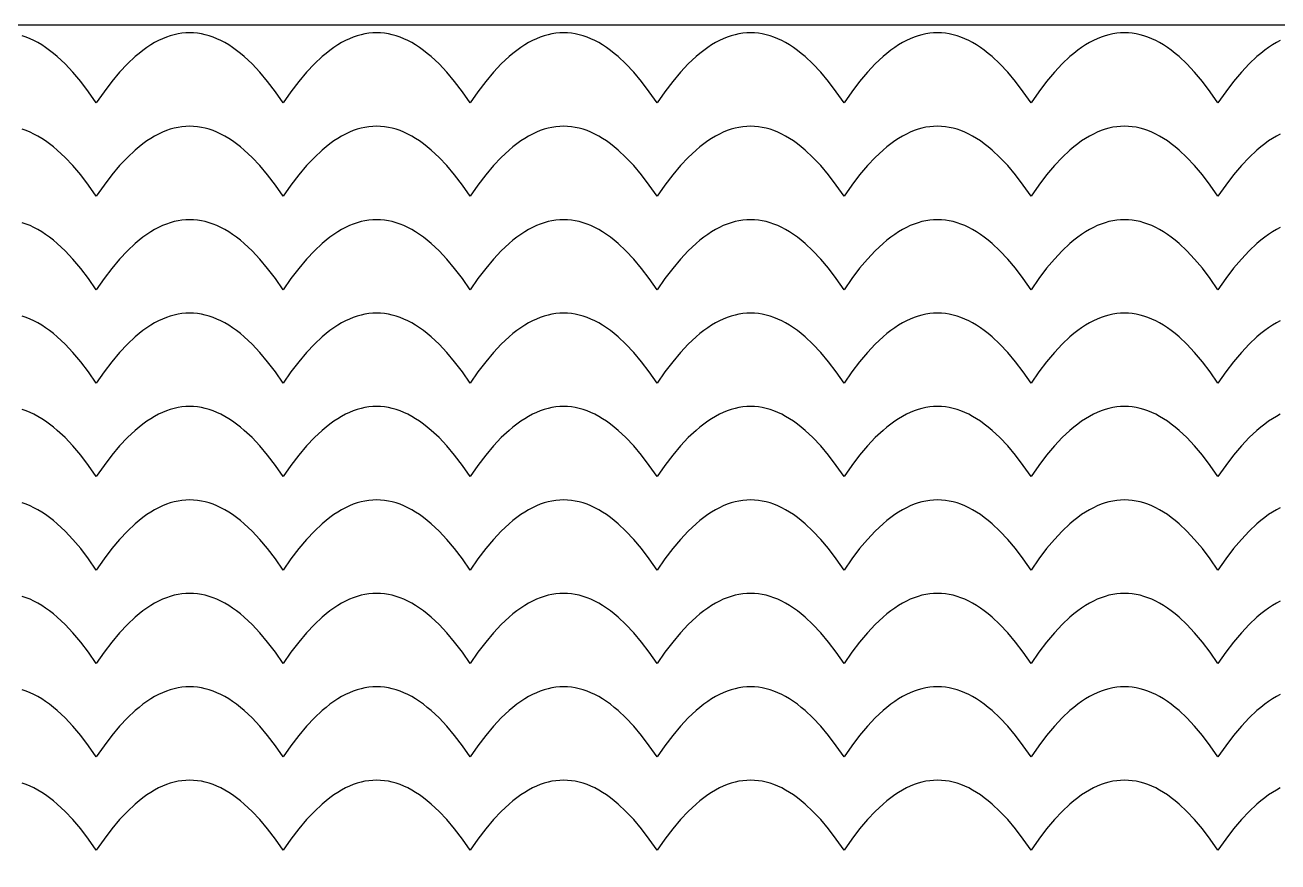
# Model space of a CAD drawing. Extents: x -831 to 1547, y -1426 to -385.
# Drawn here: x 124.4 to 184.7, y -703.8 to -663.5 of the extents above; entities that cross this region are included whole.
import ezdxf

# ---------------------------------------------------------------- set-up
doc = ezdxf.new("R2010")
doc.units = 0
doc.layers.add('CUT', color=18, linetype='CONTINUOUS')
doc.layers.add('ENGRAVE', color=1, linetype='CONTINUOUS')

msp = doc.modelspace()

# ---------------------------------------------------------------- linework, layer by layer
at = {"layer": 'CUT'}
msp.add_lwpolyline([(1.841, -695.709), (-1.159, -695.709), (-1.159, -707.709), (1.842, -707.709), (1.841, -739.959), (253.842, -739.959), (253.842, -663.459), (1.842, -663.459)], close=True, dxfattribs=at)
at = {"layer": 'ENGRAVE'}
for points in [[(184.842, -664.209), (184.654, -664.308), (184.467, -664.42), (184.279, -664.543), (184.092, -664.677), (183.904, -664.824), (183.717, -664.982), (183.342, -665.334), (182.967, -665.732), (182.592, -666.177), (182.217, -666.67), (181.842, -667.209), (181.467, -666.67), (181.092, -666.177), (180.717, -665.732), (180.342, -665.334), (179.967, -664.982), (179.779, -664.824), (179.592, -664.677), (179.404, -664.543), (179.217, -664.42), (179.029, -664.308), (178.842, -664.209), (178.654, -664.121), (178.467, -664.045), (178.279, -663.98), (178.092, -663.927), (177.904, -663.886), (177.717, -663.857), (177.529, -663.84), (177.342, -663.834), (177.154, -663.84), (176.967, -663.857), (176.779, -663.886), (176.592, -663.927), (176.404, -663.98), (176.217, -664.045), (176.029, -664.121), (175.842, -664.209), (175.654, -664.308), (175.467, -664.42), (175.279, -664.543), (175.092, -664.677), (174.904, -664.824), (174.717, -664.982), (174.342, -665.334), (173.967, -665.732), (173.592, -666.177), (173.217, -666.67), (172.842, -667.209), (172.467, -666.67), (172.092, -666.177), (171.717, -665.732), (171.342, -665.334), (170.967, -664.982), (170.779, -664.824), (170.592, -664.677), (170.404, -664.543), (170.217, -664.42), (170.029, -664.308), (169.842, -664.209), (169.654, -664.121), (169.467, -664.045), (169.279, -663.98), (169.092, -663.927), (168.904, -663.887), (168.717, -663.857), (168.529, -663.84), (168.342, -663.834), (168.154, -663.84), (167.967, -663.857), (167.779, -663.886), (167.592, -663.927), (167.404, -663.98), (167.217, -664.045), (167.029, -664.121), (166.842, -664.209), (166.654, -664.308), (166.467, -664.42), (166.279, -664.543), (166.092, -664.677), (165.904, -664.824), (165.717, -664.982), (165.342, -665.334), (164.967, -665.732), (164.592, -666.177), (164.217, -666.67), (163.842, -667.209), (163.467, -666.67), (163.092, -666.178), (162.717, -665.732), (162.342, -665.334), (161.967, -664.982), (161.779, -664.824), (161.592, -664.678), (161.404, -664.543), (161.217, -664.42), (161.029, -664.308), (160.842, -664.209), (160.654, -664.121), (160.467, -664.045), (160.279, -663.98), (160.092, -663.927), (159.904, -663.887), (159.717, -663.857), (159.529, -663.84), (159.342, -663.834), (159.154, -663.84), (158.967, -663.857), (158.779, -663.887), (158.592, -663.927), (158.404, -663.98), (158.217, -664.045), (158.029, -664.121), (157.842, -664.209), (157.654, -664.308), (157.467, -664.42), (157.279, -664.543), (157.092, -664.678), (156.904, -664.824), (156.717, -664.982), (156.342, -665.334), (155.967, -665.732), (155.592, -666.178), (155.217, -666.67), (154.842, -667.209), (154.467, -666.67), (154.092, -666.178), (153.717, -665.732), (153.342, -665.334), (152.967, -664.982), (152.779, -664.824), (152.592, -664.678), (152.404, -664.543), (152.217, -664.42), (152.029, -664.308), (151.842, -664.209), (151.654, -664.121), (151.467, -664.045), (151.279, -663.98), (151.092, -663.928), (150.904, -663.887), (150.717, -663.857), (150.529, -663.84), (150.342, -663.834), (150.154, -663.84), (149.967, -663.857), (149.779, -663.887), (149.592, -663.928), (149.404, -663.98), (149.217, -664.045), (149.029, -664.121), (148.842, -664.209), (148.654, -664.308), (148.467, -664.42), (148.279, -664.543), (148.092, -664.678), (147.904, -664.824), (147.717, -664.982), (147.342, -665.334), (146.967, -665.732), (146.592, -666.178), (146.217, -666.67), (145.842, -667.209), (145.467, -666.67), (145.092, -666.178), (144.717, -665.732), (144.342, -665.334), (143.967, -664.982), (143.779, -664.824), (143.592, -664.678), (143.404, -664.543), (143.217, -664.42), (143.029, -664.308), (142.842, -664.209), (142.654, -664.121), (142.467, -664.045), (142.279, -663.98), (142.092, -663.928), (141.904, -663.887), (141.717, -663.857), (141.529, -663.84), (141.342, -663.834), (141.154, -663.84), (140.967, -663.857), (140.779, -663.887), (140.592, -663.928), (140.404, -663.98), (140.217, -664.045), (140.029, -664.121), (139.842, -664.209), (139.654, -664.308), (139.467, -664.42), (139.279, -664.543), (139.092, -664.678), (138.904, -664.824), (138.717, -664.982), (138.342, -665.334), (137.967, -665.732), (137.592, -666.178), (137.217, -666.67), (136.842, -667.209), (136.467, -666.67), (136.092, -666.178), (135.717, -665.732), (135.342, -665.334), (134.967, -664.982), (134.779, -664.824), (134.592, -664.678), (134.404, -664.543), (134.217, -664.42), (134.029, -664.308), (133.842, -664.209), (133.654, -664.121), (133.467, -664.045), (133.279, -663.98), (133.092, -663.928), (132.904, -663.887), (132.717, -663.857), (132.529, -663.84), (132.342, -663.834), (132.154, -663.84), (131.967, -663.857), (131.779, -663.887), (131.592, -663.928), (131.404, -663.98), (131.217, -664.045), (131.029, -664.121), (130.842, -664.209), (130.654, -664.308), (130.467, -664.42), (130.279, -664.543), (130.092, -664.678), (129.904, -664.824), (129.717, -664.982), (129.342, -665.334), (128.967, -665.732), (128.592, -666.178), (128.217, -666.67), (127.842, -667.209), (127.467, -666.67), (127.092, -666.178), (126.717, -665.732), (126.342, -665.334), (125.967, -664.982), (125.779, -664.824), (125.592, -664.678), (125.404, -664.543), (125.217, -664.42), (125.029, -664.308), (124.842, -664.209), (124.654, -664.121), (124.467, -664.045), (124.279, -663.98)], [(184.842, -668.709), (184.654, -668.808), (184.467, -668.92), (184.279, -669.043), (184.092, -669.177), (183.904, -669.324), (183.717, -669.482), (183.342, -669.834), (182.967, -670.232), (182.592, -670.677), (182.217, -671.17), (181.842, -671.709), (181.467, -671.17), (181.092, -670.677), (180.717, -670.232), (180.342, -669.834), (179.967, -669.482), (179.779, -669.324), (179.592, -669.177), (179.404, -669.043), (179.217, -668.92), (179.029, -668.808), (178.842, -668.709), (178.654, -668.621), (178.467, -668.545), (178.279, -668.48), (178.092, -668.427), (177.904, -668.386), (177.717, -668.357), (177.529, -668.34), (177.342, -668.334), (177.154, -668.34), (176.967, -668.357), (176.779, -668.386), (176.592, -668.427), (176.404, -668.48), (176.217, -668.545), (176.029, -668.621), (175.842, -668.709), (175.654, -668.808), (175.467, -668.92), (175.279, -669.043), (175.092, -669.177), (174.904, -669.324), (174.717, -669.482), (174.342, -669.834), (173.967, -670.232), (173.592, -670.677), (173.217, -671.17), (172.842, -671.709), (172.467, -671.17), (172.092, -670.677), (171.717, -670.232), (171.342, -669.834), (170.967, -669.482), (170.779, -669.324), (170.592, -669.177), (170.404, -669.043), (170.217, -668.92), (170.029, -668.808), (169.842, -668.709), (169.654, -668.621), (169.467, -668.545), (169.279, -668.48), (169.092, -668.427), (168.904, -668.387), (168.717, -668.357), (168.529, -668.34), (168.342, -668.334), (168.154, -668.34), (167.967, -668.357), (167.779, -668.386), (167.592, -668.427), (167.404, -668.48), (167.217, -668.545), (167.029, -668.621), (166.842, -668.709), (166.654, -668.808), (166.467, -668.92), (166.279, -669.043), (166.092, -669.177), (165.904, -669.324), (165.717, -669.482), (165.342, -669.834), (164.967, -670.232), (164.592, -670.677), (164.217, -671.17), (163.842, -671.709), (163.467, -671.17), (163.092, -670.677), (162.717, -670.232), (162.342, -669.834), (161.967, -669.482), (161.779, -669.324), (161.592, -669.178), (161.404, -669.043), (161.217, -668.92), (161.029, -668.808), (160.842, -668.709), (160.654, -668.621), (160.467, -668.545), (160.279, -668.48), (160.092, -668.427), (159.904, -668.387), (159.717, -668.357), (159.529, -668.34), (159.342, -668.334), (159.154, -668.34), (158.967, -668.357), (158.779, -668.387), (158.592, -668.427), (158.404, -668.48), (158.217, -668.545), (158.029, -668.621), (157.842, -668.709), (157.654, -668.808), (157.467, -668.92), (157.279, -669.043), (157.092, -669.178), (156.904, -669.324), (156.717, -669.482), (156.342, -669.834), (155.967, -670.232), (155.592, -670.678), (155.217, -671.17), (154.842, -671.709), (154.467, -671.17), (154.092, -670.678), (153.717, -670.232), (153.342, -669.834), (152.967, -669.482), (152.779, -669.324), (152.592, -669.178), (152.404, -669.043), (152.217, -668.92), (152.029, -668.808), (151.842, -668.709), (151.654, -668.621), (151.467, -668.545), (151.279, -668.48), (151.092, -668.428), (150.904, -668.387), (150.717, -668.357), (150.529, -668.34), (150.342, -668.334), (150.154, -668.34), (149.967, -668.357), (149.779, -668.387), (149.592, -668.428), (149.404, -668.48), (149.217, -668.545), (149.029, -668.621), (148.842, -668.709), (148.654, -668.808), (148.467, -668.92), (148.279, -669.043), (148.092, -669.178), (147.904, -669.324), (147.717, -669.482), (147.342, -669.834), (146.967, -670.232), (146.592, -670.678), (146.217, -671.17), (145.842, -671.709), (145.467, -671.17), (145.092, -670.678), (144.717, -670.232), (144.342, -669.834), (143.967, -669.482), (143.779, -669.324), (143.592, -669.178), (143.404, -669.043), (143.217, -668.92), (143.029, -668.808), (142.842, -668.709), (142.654, -668.621), (142.467, -668.545), (142.279, -668.48), (142.092, -668.428), (141.904, -668.387), (141.717, -668.357), (141.529, -668.34), (141.342, -668.334), (141.154, -668.34), (140.967, -668.357), (140.779, -668.387), (140.592, -668.428), (140.404, -668.48), (140.217, -668.545), (140.029, -668.621), (139.842, -668.709), (139.654, -668.808), (139.467, -668.92), (139.279, -669.043), (139.092, -669.178), (138.904, -669.324), (138.717, -669.482), (138.342, -669.834), (137.967, -670.232), (137.592, -670.678), (137.217, -671.17), (136.842, -671.709), (136.467, -671.17), (136.092, -670.678), (135.717, -670.232), (135.342, -669.834), (134.967, -669.482), (134.779, -669.324), (134.592, -669.178), (134.404, -669.043), (134.217, -668.92), (134.029, -668.808), (133.842, -668.709), (133.654, -668.621), (133.467, -668.545), (133.279, -668.48), (133.092, -668.428), (132.904, -668.387), (132.717, -668.357), (132.529, -668.34), (132.342, -668.334), (132.154, -668.34), (131.967, -668.357), (131.779, -668.387), (131.592, -668.428), (131.404, -668.48), (131.217, -668.545), (131.029, -668.621), (130.842, -668.709), (130.654, -668.808), (130.467, -668.92), (130.279, -669.043), (130.092, -669.178), (129.904, -669.324), (129.717, -669.482), (129.342, -669.834), (128.967, -670.232), (128.592, -670.678), (128.217, -671.17), (127.842, -671.709), (127.467, -671.17), (127.092, -670.678), (126.717, -670.232), (126.342, -669.834), (125.967, -669.482), (125.779, -669.324), (125.592, -669.178), (125.404, -669.043), (125.217, -668.92), (125.029, -668.808), (124.842, -668.709), (124.654, -668.621), (124.467, -668.545), (124.279, -668.48)], [(184.842, -673.209), (184.654, -673.308), (184.467, -673.42), (184.279, -673.543), (184.092, -673.677), (183.904, -673.824), (183.717, -673.982), (183.342, -674.334), (182.967, -674.732), (182.592, -675.177), (182.217, -675.67), (181.842, -676.209), (181.467, -675.67), (181.092, -675.177), (180.717, -674.732), (180.342, -674.334), (179.967, -673.982), (179.779, -673.824), (179.592, -673.677), (179.404, -673.543), (179.217, -673.42), (179.029, -673.308), (178.842, -673.209), (178.654, -673.121), (178.467, -673.045), (178.279, -672.98), (178.092, -672.927), (177.904, -672.886), (177.717, -672.857), (177.529, -672.84), (177.342, -672.834), (177.154, -672.84), (176.967, -672.857), (176.779, -672.886), (176.592, -672.927), (176.404, -672.98), (176.217, -673.045), (176.029, -673.121), (175.842, -673.209), (175.654, -673.308), (175.467, -673.42), (175.279, -673.543), (175.092, -673.677), (174.904, -673.824), (174.717, -673.982), (174.342, -674.334), (173.967, -674.732), (173.592, -675.177), (173.217, -675.67), (172.842, -676.209), (172.467, -675.67), (172.092, -675.177), (171.717, -674.732), (171.342, -674.334), (170.967, -673.982), (170.779, -673.824), (170.592, -673.677), (170.404, -673.543), (170.217, -673.42), (170.029, -673.308), (169.842, -673.209), (169.654, -673.121), (169.467, -673.045), (169.279, -672.98), (169.092, -672.927), (168.904, -672.887), (168.717, -672.857), (168.529, -672.84), (168.342, -672.834), (168.154, -672.84), (167.967, -672.857), (167.779, -672.886), (167.592, -672.927), (167.404, -672.98), (167.217, -673.045), (167.029, -673.121), (166.842, -673.209), (166.654, -673.308), (166.467, -673.42), (166.279, -673.543), (166.092, -673.677), (165.904, -673.824), (165.717, -673.982), (165.342, -674.334), (164.967, -674.732), (164.592, -675.177), (164.217, -675.67), (163.842, -676.209), (163.467, -675.67), (163.092, -675.177), (162.717, -674.732), (162.342, -674.334), (161.967, -673.982), (161.779, -673.824), (161.592, -673.678), (161.404, -673.543), (161.217, -673.42), (161.029, -673.308), (160.842, -673.209), (160.654, -673.121), (160.467, -673.045), (160.279, -672.98), (160.092, -672.927), (159.904, -672.887), (159.717, -672.857), (159.529, -672.84), (159.342, -672.834), (159.154, -672.84), (158.967, -672.857), (158.779, -672.887), (158.592, -672.927), (158.404, -672.98), (158.217, -673.045), (158.029, -673.121), (157.842, -673.209), (157.654, -673.308), (157.467, -673.42), (157.279, -673.543), (157.092, -673.678), (156.904, -673.824), (156.717, -673.982), (156.342, -674.334), (155.967, -674.732), (155.592, -675.178), (155.217, -675.67), (154.842, -676.209), (154.467, -675.67), (154.092, -675.178), (153.717, -674.732), (153.342, -674.334), (152.967, -673.982), (152.779, -673.824), (152.592, -673.678), (152.404, -673.543), (152.217, -673.42), (152.029, -673.308), (151.842, -673.209), (151.654, -673.121), (151.467, -673.045), (151.279, -672.98), (151.092, -672.928), (150.904, -672.887), (150.717, -672.857), (150.529, -672.84), (150.342, -672.834), (150.154, -672.84), (149.967, -672.857), (149.779, -672.887), (149.592, -672.928), (149.404, -672.98), (149.217, -673.045), (149.029, -673.121), (148.842, -673.209), (148.654, -673.308), (148.467, -673.42), (148.279, -673.543), (148.092, -673.678), (147.904, -673.824), (147.717, -673.982), (147.342, -674.334), (146.967, -674.732), (146.592, -675.178), (146.217, -675.67), (145.842, -676.209), (145.467, -675.67), (145.092, -675.178), (144.717, -674.732), (144.342, -674.334), (143.967, -673.982), (143.779, -673.824), (143.592, -673.678), (143.404, -673.543), (143.217, -673.42), (143.029, -673.308), (142.842, -673.209), (142.654, -673.121), (142.467, -673.045), (142.279, -672.98), (142.092, -672.928), (141.904, -672.887), (141.717, -672.857), (141.529, -672.84), (141.342, -672.834), (141.154, -672.84), (140.967, -672.857), (140.779, -672.887), (140.592, -672.928), (140.404, -672.98), (140.217, -673.045), (140.029, -673.121), (139.842, -673.209), (139.654, -673.308), (139.467, -673.42), (139.279, -673.543), (139.092, -673.678), (138.904, -673.824), (138.717, -673.982), (138.342, -674.334), (137.967, -674.732), (137.592, -675.178), (137.217, -675.67), (136.842, -676.209), (136.467, -675.67), (136.092, -675.178), (135.717, -674.732), (135.342, -674.334), (134.967, -673.982), (134.779, -673.824), (134.592, -673.678), (134.404, -673.543), (134.217, -673.42), (134.029, -673.308), (133.842, -673.209), (133.654, -673.121), (133.467, -673.045), (133.279, -672.98), (133.092, -672.928), (132.904, -672.887), (132.717, -672.857), (132.529, -672.84), (132.342, -672.834), (132.154, -672.84), (131.967, -672.857), (131.779, -672.887), (131.592, -672.928), (131.404, -672.98), (131.217, -673.045), (131.029, -673.121), (130.842, -673.209), (130.654, -673.308), (130.467, -673.42), (130.279, -673.543), (130.092, -673.678), (129.904, -673.824), (129.717, -673.982), (129.342, -674.334), (128.967, -674.732), (128.592, -675.178), (128.217, -675.67), (127.842, -676.209), (127.467, -675.67), (127.092, -675.178), (126.717, -674.732), (126.342, -674.334), (125.967, -673.982), (125.779, -673.824), (125.592, -673.678), (125.404, -673.543), (125.217, -673.42), (125.029, -673.308), (124.842, -673.209), (124.654, -673.121), (124.467, -673.045), (124.279, -672.98)], [(184.842, -677.709), (184.654, -677.808), (184.467, -677.92), (184.279, -678.043), (184.092, -678.177), (183.904, -678.324), (183.717, -678.482), (183.342, -678.834), (182.967, -679.232), (182.592, -679.677), (182.217, -680.17), (181.842, -680.709), (181.467, -680.17), (181.092, -679.677), (180.717, -679.232), (180.342, -678.834), (179.967, -678.482), (179.779, -678.324), (179.592, -678.177), (179.404, -678.043), (179.217, -677.92), (179.029, -677.808), (178.842, -677.709), (178.654, -677.621), (178.467, -677.545), (178.279, -677.48), (178.092, -677.427), (177.904, -677.386), (177.717, -677.357), (177.529, -677.34), (177.342, -677.334), (177.154, -677.34), (176.967, -677.357), (176.779, -677.386), (176.592, -677.427), (176.404, -677.48), (176.217, -677.545), (176.029, -677.621), (175.842, -677.709), (175.654, -677.808), (175.467, -677.92), (175.279, -678.043), (175.092, -678.177), (174.904, -678.324), (174.717, -678.482), (174.342, -678.834), (173.967, -679.232), (173.592, -679.677), (173.217, -680.17), (172.842, -680.709), (172.467, -680.17), (172.092, -679.677), (171.717, -679.232), (171.342, -678.834), (170.967, -678.482), (170.779, -678.324), (170.592, -678.177), (170.404, -678.043), (170.217, -677.92), (170.029, -677.808), (169.842, -677.709), (169.654, -677.621), (169.467, -677.545), (169.279, -677.48), (169.092, -677.427), (168.904, -677.387), (168.717, -677.357), (168.529, -677.34), (168.342, -677.334), (168.154, -677.34), (167.967, -677.357), (167.779, -677.386), (167.592, -677.427), (167.404, -677.48), (167.217, -677.545), (167.029, -677.621), (166.842, -677.709), (166.654, -677.808), (166.467, -677.92), (166.279, -678.043), (166.092, -678.177), (165.904, -678.324), (165.717, -678.482), (165.342, -678.834), (164.967, -679.232), (164.592, -679.677), (164.217, -680.17), (163.842, -680.709), (163.467, -680.17), (163.092, -679.677), (162.717, -679.232), (162.342, -678.834), (161.967, -678.482), (161.779, -678.324), (161.592, -678.178), (161.404, -678.043), (161.217, -677.92), (161.029, -677.808), (160.842, -677.709), (160.654, -677.621), (160.467, -677.545), (160.279, -677.48), (160.092, -677.427), (159.904, -677.387), (159.717, -677.357), (159.529, -677.34), (159.342, -677.334), (159.154, -677.34), (158.967, -677.357), (158.779, -677.386), (158.592, -677.427), (158.404, -677.48), (158.217, -677.545), (158.029, -677.621), (157.842, -677.709), (157.654, -677.808), (157.467, -677.92), (157.279, -678.043), (157.092, -678.178), (156.904, -678.324), (156.717, -678.482), (156.342, -678.834), (155.967, -679.232), (155.592, -679.678), (155.217, -680.17), (154.842, -680.709), (154.467, -680.17), (154.092, -679.678), (153.717, -679.232), (153.342, -678.834), (152.967, -678.482), (152.779, -678.324), (152.592, -678.178), (152.404, -678.043), (152.217, -677.92), (152.029, -677.808), (151.842, -677.709), (151.654, -677.621), (151.467, -677.545), (151.279, -677.48), (151.092, -677.428), (150.904, -677.387), (150.717, -677.357), (150.529, -677.34), (150.342, -677.334), (150.154, -677.34), (149.967, -677.357), (149.779, -677.387), (149.592, -677.428), (149.404, -677.48), (149.217, -677.545), (149.029, -677.621), (148.842, -677.709), (148.654, -677.808), (148.467, -677.92), (148.279, -678.043), (148.092, -678.178), (147.904, -678.324), (147.717, -678.482), (147.342, -678.834), (146.967, -679.232), (146.592, -679.678), (146.217, -680.17), (145.842, -680.709), (145.467, -680.17), (145.092, -679.678), (144.717, -679.232), (144.342, -678.834), (143.967, -678.482), (143.779, -678.324), (143.592, -678.178), (143.404, -678.043), (143.217, -677.92), (143.029, -677.808), (142.842, -677.709), (142.654, -677.621), (142.467, -677.545), (142.279, -677.48), (142.092, -677.428), (141.904, -677.387), (141.717, -677.357), (141.529, -677.34), (141.342, -677.334), (141.154, -677.34), (140.967, -677.357), (140.779, -677.387), (140.592, -677.428), (140.404, -677.48), (140.217, -677.545), (140.029, -677.621), (139.842, -677.709), (139.654, -677.808), (139.467, -677.92), (139.279, -678.043), (139.092, -678.178), (138.904, -678.324), (138.717, -678.482), (138.342, -678.834), (137.967, -679.232), (137.592, -679.678), (137.217, -680.17), (136.842, -680.709), (136.467, -680.17), (136.092, -679.678), (135.717, -679.232), (135.342, -678.834), (134.967, -678.482), (134.779, -678.324), (134.592, -678.178), (134.404, -678.043), (134.217, -677.92), (134.029, -677.808), (133.842, -677.709), (133.654, -677.621), (133.467, -677.545), (133.279, -677.48), (133.092, -677.428), (132.904, -677.387), (132.717, -677.357), (132.529, -677.34), (132.342, -677.334), (132.154, -677.34), (131.967, -677.357), (131.779, -677.387), (131.592, -677.428), (131.404, -677.48), (131.217, -677.545), (131.029, -677.621), (130.842, -677.709), (130.654, -677.808), (130.467, -677.92), (130.279, -678.043), (130.092, -678.178), (129.904, -678.324), (129.717, -678.482), (129.342, -678.834), (128.967, -679.232), (128.592, -679.678), (128.217, -680.17), (127.842, -680.709), (127.467, -680.17), (127.092, -679.678), (126.717, -679.232), (126.342, -678.834), (125.967, -678.482), (125.779, -678.324), (125.592, -678.178), (125.404, -678.043), (125.217, -677.92), (125.029, -677.808), (124.842, -677.709), (124.654, -677.621), (124.467, -677.545), (124.279, -677.48)], [(184.842, -682.209), (184.654, -682.308), (184.467, -682.42), (184.279, -682.543), (184.092, -682.677), (183.904, -682.824), (183.717, -682.982), (183.342, -683.334), (182.967, -683.732), (182.592, -684.177), (182.217, -684.67), (181.842, -685.209), (181.467, -684.67), (181.092, -684.177), (180.717, -683.732), (180.342, -683.334), (179.967, -682.982), (179.779, -682.824), (179.592, -682.677), (179.404, -682.543), (179.217, -682.42), (179.029, -682.308), (178.842, -682.209), (178.654, -682.121), (178.467, -682.045), (178.279, -681.98), (178.092, -681.927), (177.904, -681.886), (177.717, -681.857), (177.529, -681.84), (177.342, -681.834), (177.154, -681.84), (176.967, -681.857), (176.779, -681.886), (176.592, -681.927), (176.404, -681.98), (176.217, -682.045), (176.029, -682.121), (175.842, -682.209), (175.654, -682.308), (175.467, -682.42), (175.279, -682.543), (175.092, -682.677), (174.904, -682.824), (174.717, -682.982), (174.342, -683.334), (173.967, -683.732), (173.592, -684.177), (173.217, -684.67), (172.842, -685.209), (172.467, -684.67), (172.092, -684.177), (171.717, -683.732), (171.342, -683.334), (170.967, -682.982), (170.779, -682.824), (170.592, -682.677), (170.404, -682.543), (170.217, -682.42), (170.029, -682.308), (169.842, -682.209), (169.654, -682.121), (169.467, -682.045), (169.279, -681.98), (169.092, -681.927), (168.904, -681.887), (168.717, -681.857), (168.529, -681.84), (168.342, -681.834), (168.154, -681.84), (167.967, -681.857), (167.779, -681.886), (167.592, -681.927), (167.404, -681.98), (167.217, -682.045), (167.029, -682.121), (166.842, -682.209), (166.654, -682.308), (166.467, -682.42), (166.279, -682.543), (166.092, -682.677), (165.904, -682.824), (165.717, -682.982), (165.342, -683.334), (164.967, -683.732), (164.592, -684.177), (164.217, -684.67), (163.842, -685.209), (163.467, -684.67), (163.092, -684.177), (162.717, -683.732), (162.342, -683.334), (161.967, -682.982), (161.779, -682.824), (161.592, -682.678), (161.404, -682.543), (161.217, -682.42), (161.029, -682.308), (160.842, -682.209), (160.654, -682.121), (160.467, -682.045), (160.279, -681.98), (160.092, -681.927), (159.904, -681.887), (159.717, -681.857), (159.529, -681.84), (159.342, -681.834), (159.154, -681.84), (158.967, -681.857), (158.779, -681.886), (158.592, -681.927), (158.404, -681.98), (158.217, -682.045), (158.029, -682.121), (157.842, -682.209), (157.654, -682.308), (157.467, -682.42), (157.279, -682.543), (157.092, -682.678), (156.904, -682.824), (156.717, -682.982), (156.342, -683.334), (155.967, -683.732), (155.592, -684.178), (155.217, -684.67), (154.842, -685.209), (154.467, -684.67), (154.092, -684.178), (153.717, -683.732), (153.342, -683.334), (152.967, -682.982), (152.779, -682.824), (152.592, -682.678), (152.404, -682.543), (152.217, -682.42), (152.029, -682.308), (151.842, -682.209), (151.654, -682.121), (151.467, -682.045), (151.279, -681.98), (151.092, -681.928), (150.904, -681.887), (150.717, -681.857), (150.529, -681.84), (150.342, -681.834), (150.154, -681.84), (149.967, -681.857), (149.779, -681.887), (149.592, -681.928), (149.404, -681.98), (149.217, -682.045), (149.029, -682.121), (148.842, -682.209), (148.654, -682.308), (148.467, -682.42), (148.279, -682.543), (148.092, -682.678), (147.904, -682.824), (147.717, -682.982), (147.342, -683.334), (146.967, -683.732), (146.592, -684.178), (146.217, -684.67), (145.842, -685.209), (145.467, -684.67), (145.092, -684.178), (144.717, -683.732), (144.342, -683.334), (143.967, -682.982), (143.779, -682.824), (143.592, -682.678), (143.404, -682.543), (143.217, -682.42), (143.029, -682.308), (142.842, -682.209), (142.654, -682.121), (142.467, -682.045), (142.279, -681.98), (142.092, -681.928), (141.904, -681.887), (141.717, -681.857), (141.529, -681.84), (141.342, -681.834), (141.154, -681.84), (140.967, -681.857), (140.779, -681.887), (140.592, -681.928), (140.404, -681.98), (140.217, -682.045), (140.029, -682.121), (139.842, -682.209), (139.654, -682.308), (139.467, -682.42), (139.279, -682.543), (139.092, -682.678), (138.904, -682.824), (138.717, -682.982), (138.342, -683.334), (137.967, -683.732), (137.592, -684.178), (137.217, -684.67), (136.842, -685.209), (136.467, -684.67), (136.092, -684.178), (135.717, -683.732), (135.342, -683.334), (134.967, -682.982), (134.779, -682.824), (134.592, -682.678), (134.404, -682.543), (134.217, -682.42), (134.029, -682.308), (133.842, -682.209), (133.654, -682.121), (133.467, -682.045), (133.279, -681.98), (133.092, -681.928), (132.904, -681.887), (132.717, -681.857), (132.529, -681.84), (132.342, -681.834), (132.154, -681.84), (131.967, -681.857), (131.779, -681.887), (131.592, -681.928), (131.404, -681.98), (131.217, -682.045), (131.029, -682.121), (130.842, -682.209), (130.654, -682.308), (130.467, -682.42), (130.279, -682.543), (130.092, -682.678), (129.904, -682.824), (129.717, -682.982), (129.342, -683.334), (128.967, -683.732), (128.592, -684.178), (128.217, -684.67), (127.842, -685.209), (127.467, -684.67), (127.092, -684.178), (126.717, -683.732), (126.342, -683.334), (125.967, -682.982), (125.779, -682.824), (125.592, -682.678), (125.404, -682.543), (125.217, -682.42), (125.029, -682.308), (124.842, -682.209), (124.654, -682.121), (124.467, -682.045), (124.279, -681.98)], [(184.842, -686.709), (184.654, -686.808), (184.467, -686.92), (184.279, -687.043), (184.092, -687.178), (183.904, -687.324), (183.717, -687.482), (183.342, -687.834), (182.967, -688.232), (182.592, -688.678), (182.217, -689.17), (181.842, -689.709), (181.467, -689.17), (181.092, -688.678), (180.717, -688.232), (180.342, -687.834), (179.967, -687.482), (179.779, -687.324), (179.592, -687.178), (179.404, -687.043), (179.217, -686.92), (179.029, -686.808), (178.842, -686.709), (178.654, -686.621), (178.467, -686.545), (178.279, -686.48), (178.092, -686.428), (177.904, -686.387), (177.717, -686.357), (177.529, -686.34), (177.342, -686.334), (177.154, -686.34), (176.967, -686.357), (176.779, -686.387), (176.592, -686.428), (176.404, -686.48), (176.217, -686.545), (176.029, -686.621), (175.842, -686.709), (175.654, -686.808), (175.467, -686.92), (175.279, -687.043), (175.092, -687.178), (174.904, -687.324), (174.717, -687.482), (174.342, -687.834), (173.967, -688.232), (173.592, -688.678), (173.217, -689.17), (172.842, -689.709), (172.467, -689.17), (172.092, -688.678), (171.717, -688.232), (171.342, -687.834), (170.967, -687.482), (170.779, -687.324), (170.592, -687.178), (170.404, -687.043), (170.217, -686.92), (170.029, -686.808), (169.842, -686.709), (169.654, -686.621), (169.467, -686.545), (169.279, -686.48), (169.092, -686.428), (168.904, -686.387), (168.717, -686.357), (168.529, -686.34), (168.342, -686.334), (168.154, -686.34), (167.967, -686.357), (167.779, -686.387), (167.592, -686.428), (167.404, -686.48), (167.217, -686.545), (167.029, -686.621), (166.842, -686.709), (166.654, -686.808), (166.467, -686.92), (166.279, -687.043), (166.092, -687.178), (165.904, -687.324), (165.717, -687.482), (165.342, -687.834), (164.967, -688.232), (164.592, -688.678), (164.217, -689.17), (163.842, -689.709), (163.467, -689.17), (163.092, -688.678), (162.717, -688.232), (162.342, -687.834), (161.967, -687.482), (161.779, -687.324), (161.592, -687.178), (161.404, -687.043), (161.217, -686.92), (161.029, -686.808), (160.842, -686.709), (160.654, -686.621), (160.467, -686.545), (160.279, -686.48), (160.092, -686.428), (159.904, -686.387), (159.717, -686.357), (159.529, -686.34), (159.342, -686.334), (159.154, -686.34), (158.967, -686.357), (158.779, -686.387), (158.592, -686.428), (158.404, -686.48), (158.217, -686.545), (158.029, -686.621), (157.842, -686.709), (157.654, -686.808), (157.467, -686.92), (157.279, -687.043), (157.092, -687.178), (156.904, -687.324), (156.717, -687.482), (156.342, -687.834), (155.967, -688.232), (155.592, -688.678), (155.217, -689.17), (154.842, -689.709), (154.467, -689.17), (154.092, -688.678), (153.717, -688.232), (153.342, -687.834), (152.967, -687.482), (152.779, -687.324), (152.592, -687.178), (152.404, -687.043), (152.217, -686.92), (152.029, -686.808), (151.842, -686.709), (151.654, -686.621), (151.467, -686.545), (151.279, -686.48), (151.092, -686.428), (150.904, -686.387), (150.717, -686.357), (150.529, -686.34), (150.342, -686.334), (150.154, -686.34), (149.967, -686.357), (149.779, -686.387), (149.592, -686.428), (149.404, -686.48), (149.217, -686.545), (149.029, -686.621), (148.842, -686.709), (148.654, -686.808), (148.467, -686.92), (148.279, -687.043), (148.092, -687.178), (147.904, -687.324), (147.717, -687.482), (147.342, -687.834), (146.967, -688.232), (146.592, -688.678), (146.217, -689.17), (145.842, -689.709), (145.467, -689.17), (145.092, -688.678), (144.717, -688.232), (144.342, -687.834), (143.967, -687.482), (143.779, -687.324), (143.592, -687.178), (143.404, -687.043), (143.217, -686.92), (143.029, -686.808), (142.842, -686.709), (142.654, -686.621), (142.467, -686.545), (142.279, -686.48), (142.092, -686.428), (141.904, -686.387), (141.717, -686.357), (141.529, -686.34), (141.342, -686.334), (141.154, -686.34), (140.967, -686.357), (140.779, -686.387), (140.592, -686.428), (140.404, -686.48), (140.217, -686.545), (140.029, -686.621), (139.842, -686.709), (139.654, -686.809), (139.467, -686.92), (139.279, -687.043), (139.092, -687.178), (138.904, -687.324), (138.717, -687.482), (138.342, -687.834), (137.967, -688.232), (137.592, -688.678), (137.217, -689.17), (136.842, -689.709), (136.467, -689.17), (136.092, -688.678), (135.717, -688.232), (135.342, -687.834), (134.967, -687.482), (134.779, -687.324), (134.592, -687.178), (134.404, -687.043), (134.217, -686.92), (134.029, -686.809), (133.842, -686.709), (133.654, -686.621), (133.467, -686.545), (133.279, -686.48), (133.092, -686.428), (132.904, -686.387), (132.717, -686.357), (132.529, -686.34), (132.342, -686.334), (132.154, -686.34), (131.967, -686.357), (131.779, -686.387), (131.592, -686.428), (131.404, -686.48), (131.217, -686.545), (131.029, -686.621), (130.842, -686.709), (130.654, -686.809), (130.467, -686.92), (130.279, -687.043), (130.092, -687.178), (129.904, -687.324), (129.717, -687.482), (129.342, -687.834), (128.967, -688.232), (128.592, -688.678), (128.217, -689.17), (127.842, -689.709), (127.467, -689.17), (127.092, -688.678), (126.717, -688.232), (126.342, -687.834), (125.967, -687.482), (125.779, -687.324), (125.592, -687.178), (125.404, -687.043), (125.217, -686.92), (125.029, -686.809), (124.842, -686.709), (124.654, -686.621), (124.467, -686.545), (124.279, -686.48)], [(184.842, -691.209), (184.654, -691.308), (184.467, -691.42), (184.279, -691.543), (184.092, -691.678), (183.904, -691.824), (183.717, -691.982), (183.342, -692.334), (182.967, -692.732), (182.592, -693.178), (182.217, -693.67), (181.842, -694.209), (181.467, -693.67), (181.092, -693.178), (180.717, -692.732), (180.342, -692.334), (179.967, -691.982), (179.779, -691.824), (179.592, -691.678), (179.404, -691.543), (179.217, -691.42), (179.029, -691.308), (178.842, -691.209), (178.654, -691.121), (178.467, -691.045), (178.279, -690.98), (178.092, -690.928), (177.904, -690.887), (177.717, -690.857), (177.529, -690.84), (177.342, -690.834), (177.154, -690.84), (176.967, -690.857), (176.779, -690.887), (176.592, -690.928), (176.404, -690.98), (176.217, -691.045), (176.029, -691.121), (175.842, -691.209), (175.654, -691.308), (175.467, -691.42), (175.279, -691.543), (175.092, -691.678), (174.904, -691.824), (174.717, -691.982), (174.342, -692.334), (173.967, -692.732), (173.592, -693.178), (173.217, -693.67), (172.842, -694.209), (172.467, -693.67), (172.092, -693.178), (171.717, -692.732), (171.342, -692.334), (170.967, -691.982), (170.779, -691.824), (170.592, -691.678), (170.404, -691.543), (170.217, -691.42), (170.029, -691.308), (169.842, -691.209), (169.654, -691.121), (169.467, -691.045), (169.279, -690.98), (169.092, -690.928), (168.904, -690.887), (168.717, -690.857), (168.529, -690.84), (168.342, -690.834), (168.154, -690.84), (167.967, -690.857), (167.779, -690.887), (167.592, -690.928), (167.404, -690.98), (167.217, -691.045), (167.029, -691.121), (166.842, -691.209), (166.654, -691.308), (166.467, -691.42), (166.279, -691.543), (166.092, -691.678), (165.904, -691.824), (165.717, -691.982), (165.342, -692.334), (164.967, -692.732), (164.592, -693.178), (164.217, -693.67), (163.842, -694.209), (163.467, -693.67), (163.092, -693.178), (162.717, -692.732), (162.342, -692.334), (161.967, -691.982), (161.779, -691.824), (161.592, -691.678), (161.404, -691.543), (161.217, -691.42), (161.029, -691.308), (160.842, -691.209), (160.654, -691.121), (160.467, -691.045), (160.279, -690.98), (160.092, -690.928), (159.904, -690.887), (159.717, -690.857), (159.529, -690.84), (159.342, -690.834), (159.154, -690.84), (158.967, -690.857), (158.779, -690.887), (158.592, -690.928), (158.404, -690.98), (158.217, -691.045), (158.029, -691.121), (157.842, -691.209), (157.654, -691.308), (157.467, -691.42), (157.279, -691.543), (157.092, -691.678), (156.904, -691.824), (156.717, -691.982), (156.342, -692.334), (155.967, -692.732), (155.592, -693.178), (155.217, -693.67), (154.842, -694.209), (154.467, -693.67), (154.092, -693.178), (153.717, -692.732), (153.342, -692.334), (152.967, -691.982), (152.779, -691.824), (152.592, -691.678), (152.404, -691.543), (152.217, -691.42), (152.029, -691.308), (151.842, -691.209), (151.654, -691.121), (151.467, -691.045), (151.279, -690.98), (151.092, -690.928), (150.904, -690.887), (150.717, -690.857), (150.529, -690.84), (150.342, -690.834), (150.154, -690.84), (149.967, -690.857), (149.779, -690.887), (149.592, -690.928), (149.404, -690.98), (149.217, -691.045), (149.029, -691.121), (148.842, -691.209), (148.654, -691.308), (148.467, -691.42), (148.279, -691.543), (148.092, -691.678), (147.904, -691.824), (147.717, -691.982), (147.342, -692.334), (146.967, -692.732), (146.592, -693.178), (146.217, -693.67), (145.842, -694.209), (145.467, -693.67), (145.092, -693.178), (144.717, -692.732), (144.342, -692.334), (143.967, -691.982), (143.779, -691.824), (143.592, -691.678), (143.404, -691.543), (143.217, -691.42), (143.029, -691.308), (142.842, -691.209), (142.654, -691.121), (142.467, -691.045), (142.279, -690.98), (142.092, -690.928), (141.904, -690.887), (141.717, -690.857), (141.529, -690.84), (141.342, -690.834), (141.154, -690.84), (140.967, -690.857), (140.779, -690.887), (140.592, -690.928), (140.404, -690.98), (140.217, -691.045), (140.029, -691.121), (139.842, -691.209), (139.654, -691.309), (139.467, -691.42), (139.279, -691.543), (139.092, -691.678), (138.904, -691.824), (138.717, -691.982), (138.342, -692.334), (137.967, -692.732), (137.592, -693.178), (137.217, -693.67), (136.842, -694.209), (136.467, -693.67), (136.092, -693.178), (135.717, -692.732), (135.342, -692.334), (134.967, -691.982), (134.779, -691.824), (134.592, -691.678), (134.404, -691.543), (134.217, -691.42), (134.029, -691.309), (133.842, -691.209), (133.654, -691.121), (133.467, -691.045), (133.279, -690.98), (133.092, -690.928), (132.904, -690.887), (132.717, -690.857), (132.529, -690.84), (132.342, -690.834), (132.154, -690.84), (131.967, -690.857), (131.779, -690.887), (131.592, -690.928), (131.404, -690.98), (131.217, -691.045), (131.029, -691.121), (130.842, -691.209), (130.654, -691.309), (130.467, -691.42), (130.279, -691.543), (130.092, -691.678), (129.904, -691.824), (129.717, -691.982), (129.342, -692.334), (128.967, -692.732), (128.592, -693.178), (128.217, -693.67), (127.842, -694.209), (127.467, -693.67), (127.092, -693.178), (126.717, -692.732), (126.342, -692.334), (125.967, -691.982), (125.779, -691.824), (125.592, -691.678), (125.404, -691.543), (125.217, -691.42), (125.029, -691.309), (124.842, -691.209), (124.654, -691.121), (124.467, -691.045), (124.279, -690.98)], [(184.842, -695.709), (184.654, -695.808), (184.467, -695.92), (184.279, -696.043), (184.092, -696.178), (183.904, -696.324), (183.717, -696.482), (183.342, -696.834), (182.967, -697.232), (182.592, -697.678), (182.217, -698.17), (181.842, -698.709), (181.467, -698.17), (181.092, -697.678), (180.717, -697.232), (180.342, -696.834), (179.967, -696.482), (179.779, -696.324), (179.592, -696.178), (179.404, -696.043), (179.217, -695.92), (179.029, -695.808), (178.842, -695.709), (178.654, -695.621), (178.467, -695.545), (178.279, -695.48), (178.092, -695.428), (177.904, -695.387), (177.717, -695.357), (177.529, -695.34), (177.342, -695.334), (177.154, -695.34), (176.967, -695.357), (176.779, -695.387), (176.592, -695.428), (176.404, -695.48), (176.217, -695.545), (176.029, -695.621), (175.842, -695.709), (175.654, -695.808), (175.467, -695.92), (175.279, -696.043), (175.092, -696.178), (174.904, -696.324), (174.717, -696.482), (174.342, -696.834), (173.967, -697.232), (173.592, -697.678), (173.217, -698.17), (172.842, -698.709), (172.467, -698.17), (172.092, -697.678), (171.717, -697.232), (171.342, -696.834), (170.967, -696.482), (170.779, -696.324), (170.592, -696.178), (170.404, -696.043), (170.217, -695.92), (170.029, -695.808), (169.842, -695.709), (169.654, -695.621), (169.467, -695.545), (169.279, -695.48), (169.092, -695.428), (168.904, -695.387), (168.717, -695.357), (168.529, -695.34), (168.342, -695.334), (168.154, -695.34), (167.967, -695.357), (167.779, -695.387), (167.592, -695.428), (167.404, -695.48), (167.217, -695.545), (167.029, -695.621), (166.842, -695.709), (166.654, -695.808), (166.467, -695.92), (166.279, -696.043), (166.092, -696.178), (165.904, -696.324), (165.717, -696.482), (165.342, -696.834), (164.967, -697.232), (164.592, -697.678), (164.217, -698.17), (163.842, -698.709), (163.467, -698.17), (163.092, -697.678), (162.717, -697.232), (162.342, -696.834), (161.967, -696.482), (161.779, -696.324), (161.592, -696.178), (161.404, -696.043), (161.217, -695.92), (161.029, -695.808), (160.842, -695.709), (160.654, -695.621), (160.467, -695.545), (160.279, -695.48), (160.092, -695.428), (159.904, -695.387), (159.717, -695.357), (159.529, -695.34), (159.342, -695.334), (159.154, -695.34), (158.967, -695.357), (158.779, -695.387), (158.592, -695.428), (158.404, -695.48), (158.217, -695.545), (158.029, -695.621), (157.842, -695.709), (157.654, -695.808), (157.467, -695.92), (157.279, -696.043), (157.092, -696.178), (156.904, -696.324), (156.717, -696.482), (156.342, -696.834), (155.967, -697.232), (155.592, -697.678), (155.217, -698.17), (154.842, -698.709), (154.467, -698.17), (154.092, -697.678), (153.717, -697.232), (153.342, -696.834), (152.967, -696.482), (152.779, -696.324), (152.592, -696.178), (152.404, -696.043), (152.217, -695.92), (152.029, -695.808), (151.842, -695.709), (151.654, -695.621), (151.467, -695.545), (151.279, -695.48), (151.092, -695.428), (150.904, -695.387), (150.717, -695.357), (150.529, -695.34), (150.342, -695.334), (150.154, -695.34), (149.967, -695.357), (149.779, -695.387), (149.592, -695.428), (149.404, -695.48), (149.217, -695.545), (149.029, -695.621), (148.842, -695.709), (148.654, -695.808), (148.467, -695.92), (148.279, -696.043), (148.092, -696.178), (147.904, -696.324), (147.717, -696.482), (147.342, -696.834), (146.967, -697.232), (146.592, -697.678), (146.217, -698.17), (145.842, -698.709), (145.467, -698.17), (145.092, -697.678), (144.717, -697.232), (144.342, -696.834), (143.967, -696.482), (143.779, -696.324), (143.592, -696.178), (143.404, -696.043), (143.217, -695.92), (143.029, -695.808), (142.842, -695.709), (142.654, -695.621), (142.467, -695.545), (142.279, -695.48), (142.092, -695.428), (141.904, -695.387), (141.717, -695.357), (141.529, -695.34), (141.342, -695.334), (141.154, -695.34), (140.967, -695.357), (140.779, -695.387), (140.592, -695.428), (140.404, -695.48), (140.217, -695.545), (140.029, -695.621), (139.842, -695.709), (139.654, -695.808), (139.467, -695.92), (139.279, -696.043), (139.092, -696.178), (138.904, -696.324), (138.717, -696.482), (138.342, -696.834), (137.967, -697.232), (137.592, -697.678), (137.217, -698.17), (136.842, -698.709), (136.467, -698.17), (136.092, -697.678), (135.717, -697.232), (135.342, -696.834), (134.967, -696.482), (134.779, -696.324), (134.592, -696.178), (134.404, -696.043), (134.217, -695.92), (134.029, -695.809), (133.842, -695.709), (133.654, -695.621), (133.467, -695.545), (133.279, -695.48), (133.092, -695.428), (132.904, -695.387), (132.717, -695.357), (132.529, -695.34), (132.342, -695.334), (132.154, -695.34), (131.967, -695.357), (131.779, -695.387), (131.592, -695.428), (131.404, -695.48), (131.217, -695.545), (131.029, -695.621), (130.842, -695.709), (130.654, -695.809), (130.467, -695.92), (130.279, -696.043), (130.092, -696.178), (129.904, -696.324), (129.717, -696.482), (129.342, -696.834), (128.967, -697.232), (128.592, -697.678), (128.217, -698.17), (127.842, -698.709), (127.467, -698.17), (127.092, -697.678), (126.717, -697.232), (126.342, -696.834), (125.967, -696.482), (125.779, -696.324), (125.592, -696.178), (125.404, -696.043), (125.217, -695.92), (125.029, -695.809), (124.842, -695.709), (124.654, -695.621), (124.467, -695.545), (124.279, -695.48)], [(184.842, -700.209), (184.654, -700.308), (184.467, -700.42), (184.279, -700.543), (184.092, -700.678), (183.904, -700.824), (183.717, -700.982), (183.342, -701.334), (182.967, -701.732), (182.592, -702.178), (182.217, -702.67), (181.842, -703.209), (181.467, -702.67), (181.092, -702.178), (180.717, -701.732), (180.342, -701.334), (179.967, -700.982), (179.779, -700.824), (179.592, -700.678), (179.404, -700.543), (179.217, -700.42), (179.029, -700.308), (178.842, -700.209), (178.654, -700.121), (178.467, -700.045), (178.279, -699.98), (178.092, -699.928), (177.904, -699.887), (177.717, -699.857), (177.529, -699.84), (177.342, -699.834), (177.154, -699.84), (176.967, -699.857), (176.779, -699.887), (176.592, -699.928), (176.404, -699.98), (176.217, -700.045), (176.029, -700.121), (175.842, -700.209), (175.654, -700.308), (175.467, -700.42), (175.279, -700.543), (175.092, -700.678), (174.904, -700.824), (174.717, -700.982), (174.342, -701.334), (173.967, -701.732), (173.592, -702.178), (173.217, -702.67), (172.842, -703.209), (172.467, -702.67), (172.092, -702.178), (171.717, -701.732), (171.342, -701.334), (170.967, -700.982), (170.779, -700.824), (170.592, -700.678), (170.404, -700.543), (170.217, -700.42), (170.029, -700.308), (169.842, -700.209), (169.654, -700.121), (169.467, -700.045), (169.279, -699.98), (169.092, -699.928), (168.904, -699.887), (168.717, -699.857), (168.529, -699.84), (168.342, -699.834), (168.154, -699.84), (167.967, -699.857), (167.779, -699.887), (167.592, -699.928), (167.404, -699.98), (167.217, -700.045), (167.029, -700.121), (166.842, -700.209), (166.654, -700.308), (166.467, -700.42), (166.279, -700.543), (166.092, -700.678), (165.904, -700.824), (165.717, -700.982), (165.342, -701.334), (164.967, -701.732), (164.592, -702.178), (164.217, -702.67), (163.842, -703.209), (163.467, -702.67), (163.092, -702.178), (162.717, -701.732), (162.342, -701.334), (161.967, -700.982), (161.779, -700.824), (161.592, -700.678), (161.404, -700.543), (161.217, -700.42), (161.029, -700.308), (160.842, -700.209), (160.654, -700.121), (160.467, -700.045), (160.279, -699.98), (160.092, -699.928), (159.904, -699.887), (159.717, -699.857), (159.529, -699.84), (159.342, -699.834), (159.154, -699.84), (158.967, -699.857), (158.779, -699.887), (158.592, -699.928), (158.404, -699.98), (158.217, -700.045), (158.029, -700.121), (157.842, -700.209), (157.654, -700.308), (157.467, -700.42), (157.279, -700.543), (157.092, -700.678), (156.904, -700.824), (156.717, -700.982), (156.342, -701.334), (155.967, -701.732), (155.592, -702.178), (155.217, -702.67), (154.842, -703.209), (154.467, -702.67), (154.092, -702.178), (153.717, -701.732), (153.342, -701.334), (152.967, -700.982), (152.779, -700.824), (152.592, -700.678), (152.404, -700.543), (152.217, -700.42), (152.029, -700.308), (151.842, -700.209), (151.654, -700.121), (151.467, -700.045), (151.279, -699.98), (151.092, -699.928), (150.904, -699.887), (150.717, -699.857), (150.529, -699.84), (150.342, -699.834), (150.154, -699.84), (149.967, -699.857), (149.779, -699.887), (149.592, -699.928), (149.404, -699.98), (149.217, -700.045), (149.029, -700.121), (148.842, -700.209), (148.654, -700.308), (148.467, -700.42), (148.279, -700.543), (148.092, -700.678), (147.904, -700.824), (147.717, -700.982), (147.342, -701.334), (146.967, -701.732), (146.592, -702.178), (146.217, -702.67), (145.842, -703.209), (145.467, -702.67), (145.092, -702.178), (144.717, -701.732), (144.342, -701.334), (143.967, -700.982), (143.779, -700.824), (143.592, -700.678), (143.404, -700.543), (143.217, -700.42), (143.029, -700.308), (142.842, -700.209), (142.654, -700.121), (142.467, -700.045), (142.279, -699.98), (142.092, -699.928), (141.904, -699.887), (141.717, -699.857), (141.529, -699.84), (141.342, -699.834), (141.154, -699.84), (140.967, -699.857), (140.779, -699.887), (140.592, -699.928), (140.404, -699.98), (140.217, -700.045), (140.029, -700.121), (139.842, -700.209), (139.654, -700.308), (139.467, -700.42), (139.279, -700.543), (139.092, -700.678), (138.904, -700.824), (138.717, -700.982), (138.342, -701.334), (137.967, -701.732), (137.592, -702.178), (137.217, -702.67), (136.842, -703.209), (136.467, -702.67), (136.092, -702.178), (135.717, -701.732), (135.342, -701.334), (134.967, -700.982), (134.779, -700.824), (134.592, -700.678), (134.404, -700.543), (134.217, -700.42), (134.029, -700.309), (133.842, -700.209), (133.654, -700.121), (133.467, -700.045), (133.279, -699.98), (133.092, -699.928), (132.904, -699.887), (132.717, -699.857), (132.529, -699.84), (132.342, -699.834), (132.154, -699.84), (131.967, -699.857), (131.779, -699.887), (131.592, -699.928), (131.404, -699.98), (131.217, -700.045), (131.029, -700.121), (130.842, -700.209), (130.654, -700.309), (130.467, -700.42), (130.279, -700.543), (130.092, -700.678), (129.904, -700.824), (129.717, -700.982), (129.342, -701.334), (128.967, -701.732), (128.592, -702.178), (128.217, -702.67), (127.842, -703.209), (127.467, -702.67), (127.092, -702.178), (126.717, -701.732), (126.342, -701.334), (125.967, -700.982), (125.779, -700.824), (125.592, -700.678), (125.404, -700.543), (125.217, -700.42), (125.029, -700.309), (124.842, -700.209), (124.654, -700.121), (124.467, -700.045), (124.279, -699.98)]]:
    msp.add_lwpolyline(points, dxfattribs=at)

doc.saveas('drawing.dxf')
